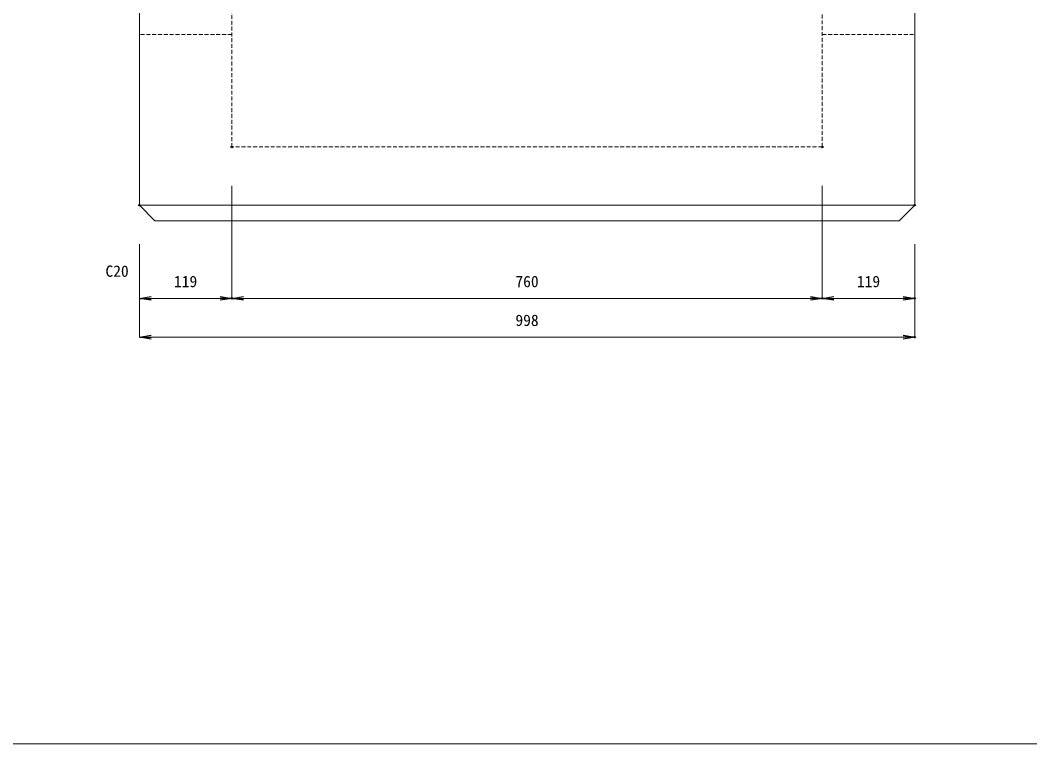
# Model space of a CAD drawing. Units: millimetres, scale not verified. Extents: x -1945 to 1945, y -1254 to 1586.
# Drawn here: x -790 to 509, y -1254 to -322 of the extents above; entities that cross this region are included whole.
import ezdxf
from ezdxf.enums import TextEntityAlignment as Align

# ---------------------------------------------------------------- set-up
doc = ezdxf.new("R2010")
doc.units = ezdxf.units.MM
doc.header["$LTSCALE"] = 10
doc.header["$PDMODE"] = 32
doc.header["$PDSIZE"] = 2
doc.linetypes.add('USER1', pattern=[0.75, 0.5, -0.25])
doc.layers.add('0-0_0', color=7, linetype='Continuous')
doc.layers.add('0-2_DEFPOINTS', color=7, linetype='Continuous')
for name, color, linetype, lineweight in [('0-1_TITLE', 7, 'Continuous', 18), ('0-3_KIJUN', 7, 'USER1', 18), ('0-5_SUNPO', 3, 'Continuous', 18)]:
    doc.layers.add(name, color=color, linetype=linetype, lineweight=lineweight)
doc.styles.add('ＭＳ ゴシック', font='')
doc.styles.get('ＭＳ ゴシック').set_extended_font_data('MS Gothic')

# ---------------------------------------------------------------- blocks, each defined once
blk = doc.blocks.new('_OPEN')
at = {"layer": '0-0_0'}
blk.add_line((0, 0), (-1, 0), dxfattribs=at)
blk.add_lwpolyline([(-1, 0.1667), (0, 0), (-1, -0.1667)], dxfattribs=at)
blk = doc.blocks.new('D13')
at = {"layer": '0-2_DEFPOINTS'}
for p in [(1427.34, 934.64), (1308.34, 859.64), (1427.34, 739.64)]:
    blk.add_point(p, dxfattribs=at)
at = {"layer": '0-5_SUNPO'}
for p, q in [((1427.34, 884.64), (1427.34, 739.64)), ((1308.34, 809.64), (1308.34, 739.64)), ((1323.34, 739.64), (1412.34, 739.64))]:
    blk.add_line(p, q, dxfattribs=at)
at = {"layer": '0-5_SUNPO', "xscale": 15, "yscale": 15, "rotation": 180}
blk.add_blockref('_OPEN', (1308.34, 739.64), dxfattribs=at)
at = {"layer": '0-5_SUNPO', "xscale": 15, "yscale": 15}
blk.add_blockref('_OPEN', (1427.34, 739.64), dxfattribs=at)
at = {"layer": '0-5_SUNPO', "color": 7, "style": 'ＭＳ ゴシック'}
blk.add_text('119', height=14.66, dxfattribs=at).set_placement((1352.84, 749.64), align=Align.BOTTOM_LEFT)
blk = doc.blocks.new('D14')
at = {"layer": '0-2_DEFPOINTS'}
for p in [(1427.34, 934.64), (2187.34, 934.64), (2187.34, 739.64)]:
    blk.add_point(p, dxfattribs=at)
at = {"layer": '0-5_SUNPO'}
for p, q in [((1427.34, 884.64), (1427.34, 739.64)), ((2187.34, 884.64), (2187.34, 739.64)), ((1442.34, 739.64), (2172.34, 739.64))]:
    blk.add_line(p, q, dxfattribs=at)
at = {"layer": '0-5_SUNPO', "xscale": 15, "yscale": 15, "rotation": 180}
blk.add_blockref('_OPEN', (1427.34, 739.64), dxfattribs=at)
at = {"layer": '0-5_SUNPO', "xscale": 15, "yscale": 15}
blk.add_blockref('_OPEN', (2187.34, 739.64), dxfattribs=at)
at = {"layer": '0-5_SUNPO', "color": 7, "style": 'ＭＳ ゴシック'}
blk.add_text('760', height=14.66, dxfattribs=at).set_placement((1792.34, 749.64), align=Align.BOTTOM_LEFT)
blk = doc.blocks.new('D15')
at = {"layer": '0-2_DEFPOINTS'}
for p in [(2187.34, 934.64), (2306.34, 859.64), (2306.34, 739.64)]:
    blk.add_point(p, dxfattribs=at)
at = {"layer": '0-5_SUNPO'}
for p, q in [((2187.34, 884.64), (2187.34, 739.64)), ((2306.34, 809.64), (2306.34, 739.64)), ((2202.34, 739.64), (2291.34, 739.64))]:
    blk.add_line(p, q, dxfattribs=at)
at = {"layer": '0-5_SUNPO', "xscale": 15, "yscale": 15, "rotation": 180}
blk.add_blockref('_OPEN', (2187.34, 739.64), dxfattribs=at)
at = {"layer": '0-5_SUNPO', "xscale": 15, "yscale": 15}
blk.add_blockref('_OPEN', (2306.34, 739.64), dxfattribs=at)
at = {"layer": '0-5_SUNPO', "color": 7, "style": 'ＭＳ ゴシック'}
blk.add_text('119', height=14.66, dxfattribs=at).set_placement((2231.84, 749.64), align=Align.BOTTOM_LEFT)
blk = doc.blocks.new('D16')
at = {"layer": '0-2_DEFPOINTS'}
for p in [(1308.34, 859.64), (2306.34, 859.64), (2306.34, 689.64)]:
    blk.add_point(p, dxfattribs=at)
at = {"layer": '0-5_SUNPO'}
for p, q in [((1308.34, 809.64), (1308.34, 689.64)), ((2306.34, 809.64), (2306.34, 689.64)), ((1323.34, 689.64), (2291.34, 689.64))]:
    blk.add_line(p, q, dxfattribs=at)
at = {"layer": '0-5_SUNPO', "xscale": 15, "yscale": 15, "rotation": 180}
blk.add_blockref('_OPEN', (1308.34, 689.64), dxfattribs=at)
at = {"layer": '0-5_SUNPO', "xscale": 15, "yscale": 15}
blk.add_blockref('_OPEN', (2306.34, 689.64), dxfattribs=at)
at = {"layer": '0-5_SUNPO', "color": 7, "style": 'ＭＳ ゴシック'}
blk.add_text('998', height=14.66, dxfattribs=at).set_placement((1792.34, 699.64), align=Align.BOTTOM_LEFT)

msp = doc.modelspace()

# ---------------------------------------------------------------- linework, layer by layer
at = {"layer": '0-1_TITLE', "color": 2}
msp.add_lwpolyline([(-1945, -1254.16), (1945, -1254.16), (1945, 1585.84), (-1945, 1585.84)], close=True, dxfattribs=at)
at = {"layer": '0-3_KIJUN'}
for p, q in [((-517.66, -340.36), (-636.66, -340.36)), ((242.34, -340.36), (361.34, -340.36))]:
    msp.add_line(p, q, dxfattribs=at)
at = {"layer": '0-3_KIJUN', "linetype": 'Continuous'}
msp.add_line((-636.66, -560.36), (361.34, -560.36), dxfattribs=at)
msp.add_lwpolyline([(361.34, 212.64), (356.34, 217.64), (-631.66, 217.64), (-636.66, 212.64), (-636.66, -560.36), (-616.66, -580.36), (341.34, -580.36), (361.34, -560.36)], close=True, dxfattribs=at)
at = {"layer": '0-3_KIJUN'}
msp.add_lwpolyline([(242.34, 217.64), (242.34, -485.36), (-517.66, -485.36), (-517.66, 217.64)], dxfattribs=at)

# ---------------------------------------------------------------- block references
at = {"layer": '0-5_SUNPO'}
for name in ['D13', 'D14', 'D15', 'D16']:
    msp.add_blockref(name, (-1945, -1420), dxfattribs=at)

# ---------------------------------------------------------------- texts
at = {"layer": '0-5_SUNPO', "color": 7, "style": 'ＭＳ ゴシック'}
msp.add_text('C20', height=14.66, dxfattribs=at).set_placement((-680.36, -657.01), align=Align.BOTTOM_LEFT)

doc.saveas('drawing.dxf')
